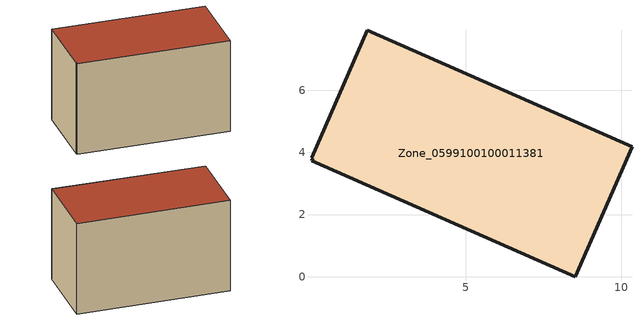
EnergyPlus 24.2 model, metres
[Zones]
Zone_0599100100011381
 floor ground (C_G): 8.52,0 0.04,3.74 0.08,3.81 0.03,3.83 1.83,7.93 10.35,4.18 z0
 wall outside (C_F): 8.52,0 10.35,4.18 1.83,7.93 0.03,3.83 0.08,3.81 0.04,3.74 8.52,0 z0:5.86
 roof outside (C_R): 0.04,3.74 8.52,0 10.35,4.18 1.83,7.93 0.03,3.83 0.08,3.81 z5.86
[BUILDING]
Pand.0599100100011381: North Axis=0; Terrain=City; Loads Convergence Tolerance Value=0.04; Temperature Convergence Tolerance Value=0.4; Solar Distribution=FullExterior; Maximum Number of Warmup Days=25; Minimum Number of Warmup Days=1
[Site:Location]
Rotterdam.The.Hague.AP_ZH_NLD Design_Conditions: Latitude=51.96; Longitude=4.45; Time Zone=1; Elevation=-4.5
[SITE:GROUNDTEMPERATURE:BUILDINGSURFACE]
18, 18, 18, 18, 18, 18, 18, 18, 18, 18, 18, 18
[MATERIAL] Thermal Absorptance=0.9; Solar Absorptance=0.7; Visible Absorptance=0.7
Name | Roughness | Thickness | Conductivity | Density | Specific Heat
G.TI.1946-1964 | MediumSmooth | 0.15 | 1 | 540 | 1210
F.TI.1946-1964 | Rough | 0.3 | 0.857143 | 1920 | 840
R.TI.1946-1964 | MediumRough | 0.2 | 0.277778 | 1500 | 1000
[CONSTRUCTION]
C_G: G.TI.1946-1964
C_F: F.TI.1946-1964
C_R: R.TI.1946-1964
[ZONE]
Zone_0599100100011381: Type=1; Multiplier=1; Ceiling Height=Autocalculate; Volume=Autocalculate; Floor Area=autocalculate; Part of Total Floor Area=Yes
[ZONEINFILTRATION:DESIGNFLOWRATE]
Infil_Zone_0599100100011381: Zone or ZoneList or Space or SpaceList=Zone_0599100100011381; Schedule=AlwaysOn; Design Flow Rate Calculation Method=Flow/Area; Flow Rate per Floor Area=0.003; Constant Term Coefficient=1; Temperature Term Coefficient=0; Velocity Term Coefficient=0; Velocity Squared Term Coefficient=0
[HVACTEMPLATE:ZONE:IDEALLOADSAIRSYSTEM]
Zone_0599100100011381: Maximum Heating Supply Air Temperature=50; Minimum Cooling Supply Air Temperature=13; Maximum Heating Supply Air Humidity Ratio=0.0156; Minimum Cooling Supply Air Humidity Ratio=0.0077; Heating Limit=NoLimit; Cooling Limit=NoLimit; Dehumidification Control Type=ConstantSensibleHeatRatio; Cooling Sensible Heat Ratio=0.7; Dehumidification Setpoint=60; Humidification Control Type=None; Humidification Setpoint=30; Outdoor Air Method=None; Outdoor Air Flow Rate per Person=0.00944; Outdoor Air Flow Rate per Zone Floor Area=0; Outdoor Air Flow Rate per Zone=0; Demand Controlled Ventilation Type=None; Outdoor Air Economizer Type=NoEconomizer; Heat Recovery Type=None; Sensible Heat Recovery Effectiveness=0.7; Latent Heat Recovery Effectiveness=0.65
[ZONECONTROL:THERMOSTAT]
ThermostatControl_Zone_0599100100011381: Zone or ZoneList=Zone_0599100100011381; Control Type Schedule=DualSetpointControlType; Control 1=Thermostat_Zone_0599100100011381; Temperature Difference Between Cutout And Setpoint=0
[THERMOSTATSETPOINT:DUALSETPOINT]
Thermostat_Zone_0599100100011381: Heating Setpoint Temperature Schedule=HeatingSetpoint_Zone_0599100100011381; Cooling Setpoint Temperature Schedule=CoolingSetpoint_Zone_0599100100011381
[SCHEDULE:COMPACT]
HeatingSetpoint_Zone_0599100100011381: Through: 12/31, For: AllDays, Until: 24:00, 21
CoolingSetpoint_Zone_0599100100011381: Through: 12/31, For: AllDays, Until: 24:00, 24
DualSetpointControlType: Through: 12/31, For: AllDays, Until: 24:00, 4
AlwaysOn: Through: 12/31, For: AllDays, Until: 24:00, 1
